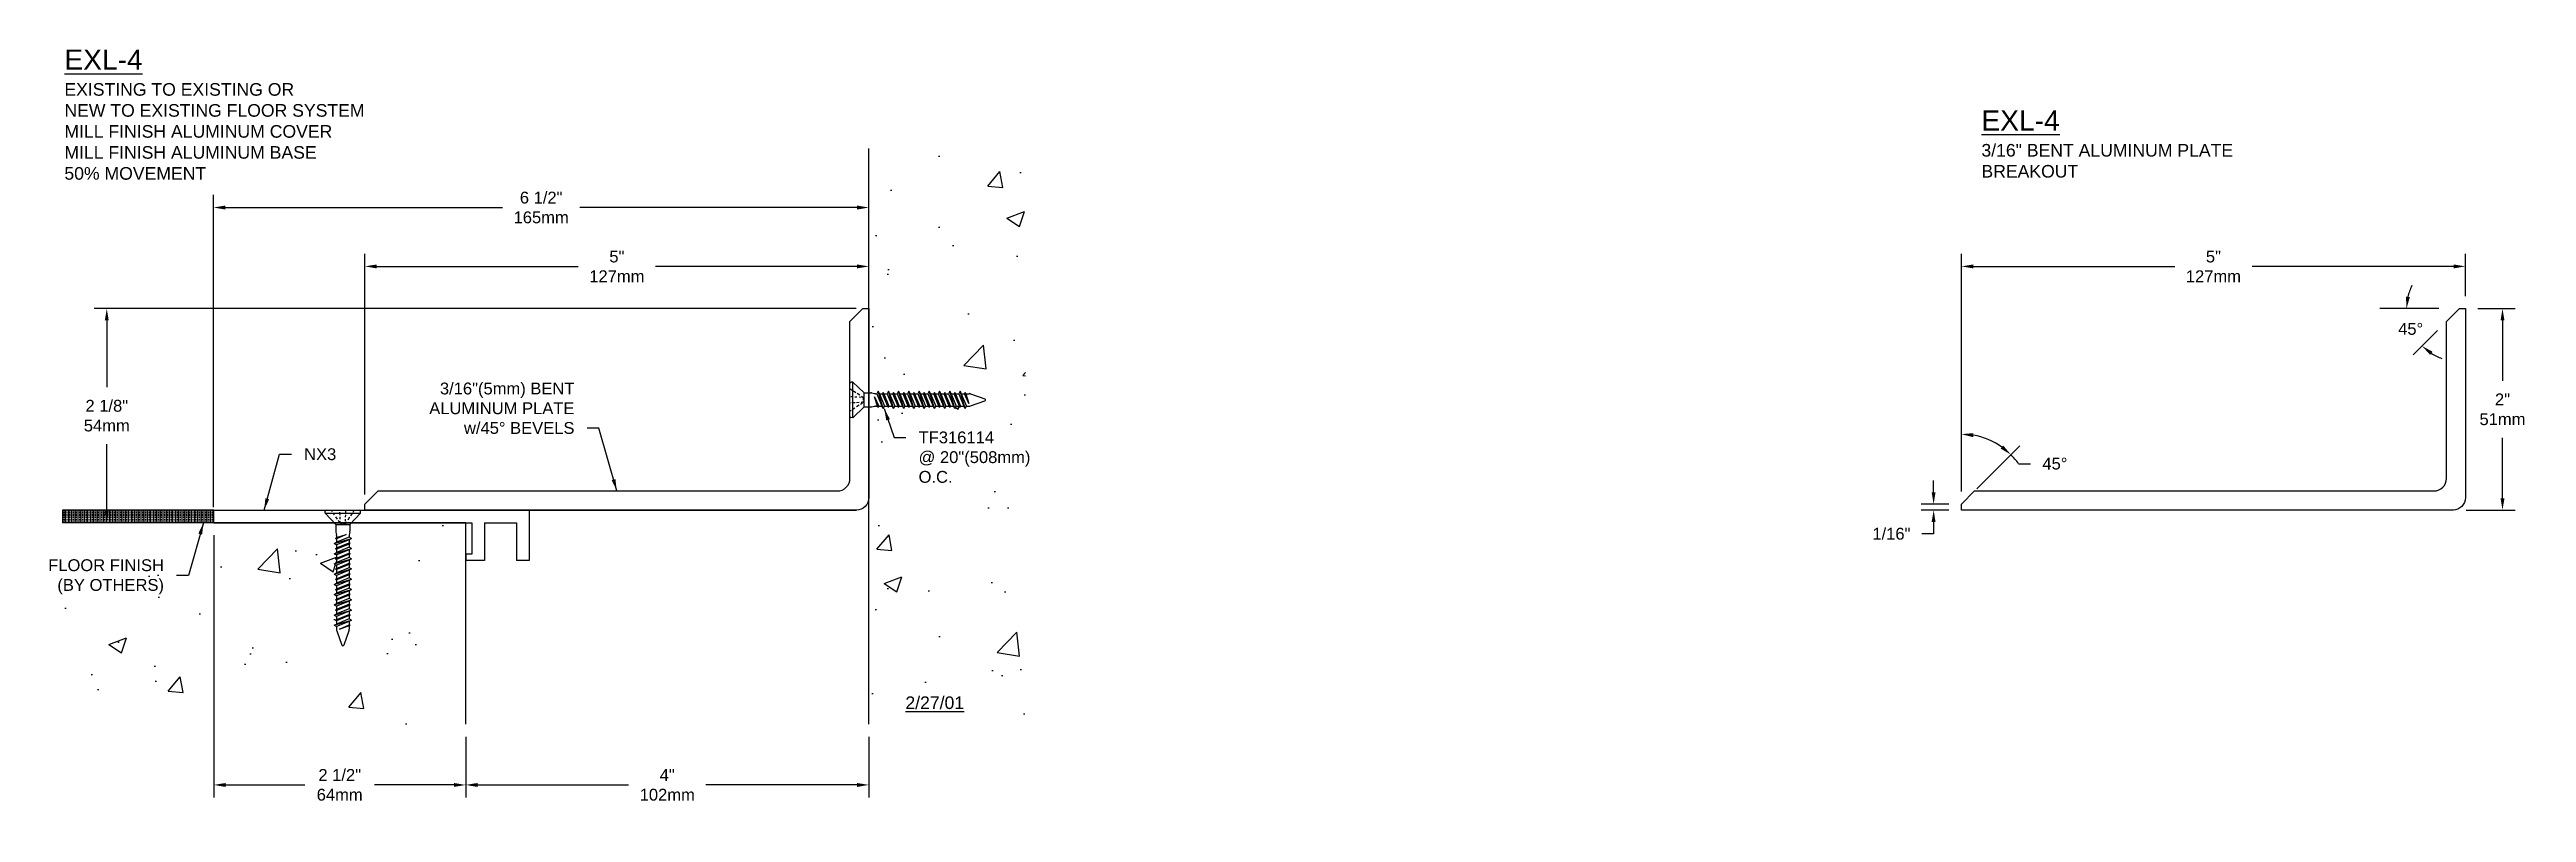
# Model space of a CAD drawing. Header units: inches. Extents: x 0.3 to 24.8, y 0.5 to 8.1.
import ezdxf

# ---------------------------------------------------------------- set-up
doc = ezdxf.new("R2010")
doc.units = ezdxf.units.IN
doc.header["$MEASUREMENT"] = 0
for name, color, linetype in [('Anchors', 4, 'Continuous'), ('Conditions', 1, 'Continuous'), ('Dimensions', 3, 'Continuous'), ('Metals', 7, 'Continuous'), ('Text', 2, 'Continuous')]:
    doc.layers.add(name, color=color, linetype=linetype)
doc.styles.add('Arial', font='arial.ttf')
doc.dimstyles.new('ARIAL', dxfattribs={"dimtxt": 0.1175, "dimasz": 0.1175, "dimexe": 0.125, "dimexo": 0.125, "dimgap": 0.125, "dimtad": 0, "dimtih": 1, "dimtoh": 1, "dimdec": 4, "dimzin": 0, "dimdsep": 46, "dimlunit": 4, "dimtxsty": 'Arial', "dimcen": 0.09, "dimadec": 0, "dimazin": 0, "dimtfac": 1, "dimtdec": 4, "dimtofl": 0, "dimtmove": 0, "dimatfit": 3, "dimfxl": 0, "dimfrac": 2, "dimtolj": 1, "dimtzin": 0, "dimarcsym": 0})

# ---------------------------------------------------------------- blocks, each defined once
blk = doc.blocks.new('TF-316114')
for p, q in [((-0.163, 0), (0.163, 0)), ((-0.104, -0.013), (-0.113, 0)), ((-0.176, -0.029), (-0.175, -0.01)), ((-0.176, -0.029), (0.176, -0.029)), ((-0.176, -0.029), (-0.07, -0.141)), ((-0.082, -0.047), (-0.091, -0.032)), ((-0.074, -0.28), (0.032, -0.243)), ((-0.07, -0.141), (0.07, -0.141)), ((-0.07, -0.141), (-0.07, -0.208)), ((-0.053, -0.09), (-0.069, -0.066)), ((-0.069, -0.218), (-0.063, -0.244)), ((-0.062, -0.273), (0.032, -0.243)), ((0.032, -0.243), (-0.062, -0.286)), ((-0.031, -0.125), (-0.044, -0.104)), ((-0.031, -0.005), (-0.031, 0)), ((-0.03, -0.026), (-0.03, -0.019)), ((-0.028, -0.051), (-0.029, -0.032)), ((-0.026, -0.091), (-0.028, -0.065)), ((-0.024, -0.126), (-0.025, -0.11)), ((-0.024, -0.135), (-0.011, -0.135)), ((-0.002, -0.135), (0.018, -0.135)), ((0.037, -0.115), (0.024, -0.135)), ((0.024, -0.135), (0.025, -0.125)), ((0.025, -0.11), (0.026, -0.09)), ((0.027, -0.07), (0.029, -0.048)), ((0.03, -0.026), (0.031, -0.008)), ((0.066, -0.071), (0.049, -0.098)), ((0.069, -0.218), (0.063, -0.244)), ((0.07, -0.141), (0.176, -0.029)), ((0.07, -0.141), (0.07, -0.208)), ((0.09, -0.035), (0.075, -0.058)), ((0.11, -0.005), (0.098, -0.022)), ((0.176, -0.029), (0.175, -0.01)), ((-0.086, -0.33), (0.086, -0.28)), ((-0.086, -0.33), (-0.062, -0.317)), ((-0.086, -0.33), (-0.062, -0.343)), ((-0.086, -0.432), (0.086, -0.381)), ((-0.086, -0.432), (-0.062, -0.419)), ((-0.086, -0.432), (-0.062, -0.445)), ((-0.086, -0.534), (0.086, -0.483)), ((-0.074, -0.28), (-0.062, -0.273)), ((-0.074, -0.28), (-0.062, -0.286)), ((-0.074, -0.381), (0.074, -0.33)), ((-0.074, -0.381), (-0.062, -0.375)), ((-0.074, -0.381), (-0.062, -0.387)), ((-0.074, -0.483), (0.074, -0.432)), ((-0.074, -0.483), (-0.062, -0.477)), ((-0.074, -0.483), (-0.062, -0.489)), ((-0.062, -0.253), (-0.062, -0.273)), ((0.062, -0.267), (-0.062, -0.317)), ((-0.062, -0.286), (-0.062, -0.317)), ((0.062, -0.293), (-0.062, -0.343)), ((-0.062, -0.375), (0.062, -0.324)), ((0.062, -0.337), (-0.062, -0.387)), ((-0.062, -0.343), (-0.062, -0.375)), ((0.062, -0.368), (-0.062, -0.419)), ((-0.062, -0.387), (-0.062, -0.419)), ((0.062, -0.394), (-0.062, -0.445)), ((-0.062, -0.477), (0.062, -0.426)), ((0.062, -0.438), (-0.062, -0.489)), ((-0.062, -0.445), (-0.062, -0.477)), ((0.062, -0.47), (-0.062, -0.521)), ((-0.062, -0.489), (-0.062, -0.521)), ((0.062, -0.253), (0.062, -0.267)), ((0.086, -0.28), (0.062, -0.267)), ((0.086, -0.28), (0.062, -0.293)), ((0.062, -0.293), (0.062, -0.324)), ((0.074, -0.33), (0.062, -0.324)), ((0.074, -0.33), (0.062, -0.337)), ((0.062, -0.337), (0.062, -0.368)), ((0.086, -0.381), (0.062, -0.368)), ((0.086, -0.381), (0.062, -0.394)), ((0.062, -0.394), (0.062, -0.426)), ((0.074, -0.432), (0.062, -0.426)), ((0.074, -0.432), (0.062, -0.438)), ((0.062, -0.438), (0.062, -0.47)), ((0.086, -0.483), (0.062, -0.47)), ((0.086, -0.483), (0.062, -0.496)), ((-0.086, -0.534), (-0.062, -0.521)), ((-0.086, -0.534), (-0.062, -0.546)), ((-0.086, -0.635), (0.086, -0.584)), ((-0.086, -0.635), (-0.062, -0.622)), ((-0.086, -0.635), (-0.062, -0.648)), ((-0.086, -0.737), (0.086, -0.686)), ((-0.086, -0.737), (-0.062, -0.724)), ((-0.086, -0.737), (-0.062, -0.75)), ((-0.074, -0.584), (0.074, -0.534)), ((-0.074, -0.584), (-0.062, -0.578)), ((-0.074, -0.584), (-0.062, -0.59)), ((-0.074, -0.686), (0.074, -0.635)), ((-0.074, -0.686), (-0.062, -0.68)), ((-0.074, -0.686), (-0.062, -0.692)), ((-0.074, -0.787), (0.074, -0.737)), ((0.062, -0.496), (-0.062, -0.546)), ((-0.062, -0.578), (0.062, -0.527)), ((0.062, -0.54), (-0.062, -0.59)), ((-0.062, -0.546), (-0.062, -0.578)), ((0.062, -0.571), (-0.062, -0.622)), ((-0.062, -0.59), (-0.062, -0.622)), ((0.062, -0.597), (-0.062, -0.648)), ((-0.062, -0.68), (0.062, -0.629)), ((0.062, -0.641), (-0.062, -0.692)), ((-0.062, -0.648), (-0.062, -0.68)), ((0.062, -0.673), (-0.062, -0.724)), ((-0.062, -0.692), (-0.062, -0.724)), ((0.062, -0.699), (-0.062, -0.75)), ((-0.062, -0.781), (0.062, -0.73)), ((0.062, -0.496), (0.062, -0.527)), ((0.074, -0.534), (0.062, -0.527)), ((0.074, -0.534), (0.062, -0.54)), ((0.062, -0.54), (0.062, -0.571)), ((0.086, -0.584), (0.062, -0.571)), ((0.086, -0.584), (0.062, -0.597)), ((0.062, -0.597), (0.062, -0.629)), ((0.074, -0.635), (0.062, -0.629)), ((0.074, -0.635), (0.062, -0.641)), ((0.062, -0.641), (0.062, -0.673)), ((0.086, -0.686), (0.062, -0.673)), ((0.086, -0.686), (0.062, -0.699)), ((0.062, -0.699), (0.062, -0.73)), ((0.074, -0.737), (0.062, -0.73)), ((0.074, -0.737), (0.062, -0.743)), ((-0.086, -0.838), (0.086, -0.787)), ((-0.086, -0.838), (-0.062, -0.825)), ((-0.086, -0.838), (-0.062, -0.851)), ((-0.086, -0.94), (0.086, -0.889)), ((-0.086, -0.94), (-0.062, -0.927)), ((-0.086, -0.94), (-0.062, -0.953)), ((-0.074, -0.787), (-0.062, -0.781)), ((-0.074, -0.787), (-0.062, -0.794)), ((-0.074, -0.889), (0.074, -0.838)), ((-0.074, -0.889), (-0.062, -0.883)), ((-0.074, -0.889), (-0.062, -0.895)), ((-0.074, -0.991), (0.074, -0.94)), ((0.062, -0.743), (-0.062, -0.794)), ((-0.062, -0.75), (-0.062, -0.781)), ((0.062, -0.774), (-0.062, -0.825)), ((-0.062, -0.794), (-0.062, -0.825)), ((0.062, -0.8), (-0.062, -0.851)), ((-0.062, -0.883), (0.062, -0.832)), ((0.062, -0.844), (-0.062, -0.895)), ((-0.062, -0.851), (-0.062, -0.883)), ((0.062, -0.876), (-0.062, -0.927)), ((-0.062, -0.895), (-0.062, -0.927)), ((0.062, -0.902), (-0.062, -0.953)), ((-0.062, -0.984), (0.062, -0.934)), ((0.062, -0.946), (-0.062, -0.997)), ((-0.062, -0.953), (-0.062, -0.984)), ((0.062, -0.978), (-0.062, -1.028)), ((0.062, -0.743), (0.062, -0.774)), ((0.086, -0.787), (0.062, -0.774)), ((0.086, -0.787), (0.062, -0.8)), ((0.062, -0.8), (0.062, -0.832)), ((0.074, -0.838), (0.062, -0.832)), ((0.074, -0.838), (0.062, -0.844)), ((0.062, -0.844), (0.062, -0.876)), ((0.086, -0.889), (0.062, -0.876)), ((0.086, -0.889), (0.062, -0.902)), ((0.062, -0.902), (0.062, -0.934)), ((0.074, -0.94), (0.062, -0.934)), ((0.074, -0.94), (0.062, -0.946)), ((0.062, -0.946), (0.062, -0.978)), ((0.086, -0.991), (0.062, -0.978)), ((-0.086, -1.041), (0.086, -0.991)), ((-0.086, -1.041), (-0.062, -1.028)), ((-0.086, -1.041), (-0.062, -1.054)), ((-0.086, -1.143), (0.086, -1.092)), ((-0.086, -1.143), (-0.062, -1.13)), ((-0.086, -1.143), (-0.062, -1.156)), ((-0.074, -0.991), (-0.062, -0.984)), ((-0.074, -0.991), (-0.062, -0.997)), ((-0.074, -1.092), (0.074, -1.041)), ((-0.074, -1.092), (-0.062, -1.086)), ((-0.074, -1.092), (-0.062, -1.098)), ((-0.062, -0.997), (-0.062, -1.028)), ((0.062, -1.003), (-0.062, -1.054)), ((-0.062, -1.086), (0.062, -1.035)), ((0.062, -1.047), (-0.062, -1.098)), ((-0.062, -1.054), (-0.062, -1.086)), ((0.062, -1.079), (-0.062, -1.13)), ((-0.062, -1.098), (-0.062, -1.13)), ((0.062, -1.105), (-0.062, -1.156)), ((-0.062, -1.156), (-0.062, -1.182)), ((-0.06, -1.197), (-0.01, -1.34)), ((-0.034, -1.18), (0.062, -1.137)), ((-0.034, -1.18), (0.074, -1.143)), ((0.062, -1.149), (-0.034, -1.18)), ((0.06, -1.197), (0.01, -1.34)), ((0.086, -0.991), (0.062, -1.003)), ((0.062, -1.003), (0.062, -1.035)), ((0.074, -1.041), (0.062, -1.035)), ((0.074, -1.041), (0.062, -1.047)), ((0.062, -1.047), (0.062, -1.079)), ((0.086, -1.092), (0.062, -1.079)), ((0.086, -1.092), (0.062, -1.105)), ((0.062, -1.105), (0.062, -1.137)), ((0.074, -1.143), (0.062, -1.137)), ((0.074, -1.143), (0.062, -1.149)), ((0.062, -1.149), (0.062, -1.182))]:
    blk.add_line(p, q)
for centre, radius, start, end in [((-0.163, -0.011), 0.0112, 90, 175), ((-0.023, -0.208), 0.0465, 180, 191.9357), ((-0.109, -0.253), 0.0465, 0, 11.9357), ((0.109, -0.253), 0.0465, 168.0643, 180), ((0.023, -0.208), 0.0465, 348.0643, 0), ((0.163, -0.011), 0.0112, 5, 90), ((-0.016, -1.182), 0.0465, 180, 199.3058), ((0.016, -1.182), 0.0465, 340.6942, 0), ((0, -1.335), 0.0106, 204.1001, 335.8999)]:
    blk.add_arc(centre, radius, start, end)
blk = doc.blocks.new('TF316114')
blk.add_blockref('TF-316114', (0, 0))
blk = doc.blocks.new('*D2')
at = {"layer": 'Defpoints', "color": 0}
for p in [(4.4, 1.398), (8.4, 1.398), (4.4, 0.796)]:
    blk.add_point(p, dxfattribs=at)
at = {"layer": 'Dimensions', "color": 0, "lineweight": -2}
for p, q in [((4.4, 1.273), (4.4, 0.671)), ((8.4, 1.273), (8.4, 0.671)), ((4.518, 0.796), (6.016, 0.796)), ((8.283, 0.796), (6.784, 0.796))]:
    blk.add_line(p, q, dxfattribs=at)
at = {"layer": 'Dimensions', "color": 0}
for points in [[(4.518, 0.815), (4.518, 0.776), (4.4, 0.796)], [(8.283, 0.815), (8.283, 0.776), (8.4, 0.796)]]:
    blk.add_solid(points, dxfattribs=at)
at = {"layer": 'Dimensions', "color": 0, "insert": (6.4, 0.796), "char_height": 0.1175, "attachment_point": 5, "style": 'Arial'}
blk.add_mtext('\\A1;4"\\P102mm', dxfattribs=at)
blk = doc.blocks.new('*D3')
at = {"layer": 'Defpoints', "color": 0}
for p in [(1.899, 6.526), (8.4, 6.214), (1.899, 3.428)]:
    blk.add_point(p, dxfattribs=at)
at = {"layer": 'Dimensions', "color": 0, "lineweight": -2}
for p, q in [((1.899, 3.553), (1.899, 6.651)), ((8.4, 6.339), (8.4, 6.651)), ((2.016, 6.526), (4.765, 6.526)), ((8.283, 6.526), (5.534, 6.526))]:
    blk.add_line(p, q, dxfattribs=at)
at = {"layer": 'Dimensions', "color": 0}
for points in [[(2.016, 6.546), (2.016, 6.506), (1.899, 6.526)], [(8.283, 6.546), (8.283, 6.506), (8.4, 6.526)]]:
    blk.add_solid(points, dxfattribs=at)
at = {"layer": 'Dimensions', "color": 0, "insert": (5.149, 6.526), "char_height": 0.1175, "attachment_point": 5, "style": 'Arial'}
blk.add_mtext('\\A1;6 1/2"\\P165mm', dxfattribs=at)
blk = doc.blocks.new('*D4')
at = {"layer": 'Defpoints', "color": 0}
for p in [(8.4, 5.523), (0.839, 3.398), (1.061, 3.398)]:
    blk.add_point(p, dxfattribs=at)
at = {"layer": 'Dimensions', "color": 0, "lineweight": -2}
for p, q in [((8.275, 5.523), (0.714, 5.523)), ((0.839, 5.405), (0.839, 4.744)), ((0.839, 3.516), (0.839, 4.177)), ((0.936, 3.398), (0.714, 3.398))]:
    blk.add_line(p, q, dxfattribs=at)
at = {"layer": 'Dimensions', "color": 0}
for points in [[(0.819, 5.405), (0.858, 5.405), (0.839, 5.523)], [(0.819, 3.516), (0.858, 3.516), (0.839, 3.398)]]:
    blk.add_solid(points, dxfattribs=at)
at = {"layer": 'Dimensions', "color": 0, "insert": (0.839, 4.46), "char_height": 0.1175, "attachment_point": 5, "style": 'Arial'}
blk.add_mtext('\\A1;2 1/8"\\P54mm', dxfattribs=at)
blk = doc.blocks.new('*D5')
at = {"layer": 'Defpoints', "color": 0}
for p in [(8.4, 5.942), (8.4, 5.523), (3.4, 3.554)]:
    blk.add_point(p, dxfattribs=at)
at = {"layer": 'Dimensions', "color": 0, "lineweight": -2}
for p, q in [((3.4, 3.679), (3.4, 6.067)), ((3.518, 5.942), (5.516, 5.942)), ((8.283, 5.942), (6.284, 5.942)), ((8.4, 5.648), (8.4, 6.067))]:
    blk.add_line(p, q, dxfattribs=at)
at = {"layer": 'Dimensions', "color": 0}
for points in [[(3.518, 5.961), (3.518, 5.922), (3.4, 5.942)], [(8.283, 5.961), (8.283, 5.922), (8.4, 5.942)]]:
    blk.add_solid(points, dxfattribs=at)
at = {"layer": 'Dimensions', "color": 0, "insert": (5.9, 5.942), "char_height": 0.1175, "attachment_point": 5, "style": 'Arial'}
blk.add_mtext('\\A1;5"\\P127mm', dxfattribs=at)
blk = doc.blocks.new('*D6')
at = {"layer": 'Defpoints', "color": 0}
for p in [(1.9, 3.398), (4.4, 1.398), (4.4, 0.796)]:
    blk.add_point(p, dxfattribs=at)
at = {"layer": 'Dimensions', "color": 0, "lineweight": -2}
for p, q in [((1.9, 3.273), (1.9, 0.671)), ((4.4, 1.273), (4.4, 0.671)), ((2.018, 0.796), (2.805, 0.796)), ((4.283, 0.796), (3.495, 0.796))]:
    blk.add_line(p, q, dxfattribs=at)
at = {"layer": 'Dimensions', "color": 0}
for points in [[(2.018, 0.815), (2.018, 0.776), (1.9, 0.796)], [(4.283, 0.815), (4.283, 0.776), (4.4, 0.796)]]:
    blk.add_solid(points, dxfattribs=at)
at = {"layer": 'Dimensions', "color": 0, "insert": (3.15, 0.796), "char_height": 0.1175, "attachment_point": 5, "style": 'Arial'}
blk.add_mtext('\\A1;2 1/2"\\P64mm', dxfattribs=at)
blk = doc.blocks.new('*D8')
at = {"layer": 'Defpoints', "color": 0}
for p in [(24.241, 5.942), (24.241, 5.523), (19.241, 3.583)]:
    blk.add_point(p, dxfattribs=at)
at = {"layer": 'Dimensions', "color": 0, "lineweight": -2}
for p, q in [((19.241, 3.708), (19.241, 6.067)), ((19.359, 5.942), (21.357, 5.942)), ((24.124, 5.942), (22.126, 5.942)), ((24.241, 5.648), (24.241, 6.067))]:
    blk.add_line(p, q, dxfattribs=at)
at = {"layer": 'Dimensions', "color": 0}
for points in [[(19.359, 5.961), (19.359, 5.922), (19.241, 5.942)], [(24.124, 5.961), (24.124, 5.922), (24.241, 5.942)]]:
    blk.add_solid(points, dxfattribs=at)
at = {"layer": 'Dimensions', "color": 0, "insert": (21.741, 5.942), "char_height": 0.1175, "attachment_point": 5, "style": 'Arial'}
blk.add_mtext('\\A1;5"\\P127mm', dxfattribs=at)
blk = doc.blocks.new('*D9')
at = {"layer": 'Defpoints', "color": 0}
for p in [(24.241, 5.523), (24.609, 5.523), (24.123, 3.523)]:
    blk.add_point(p, dxfattribs=at)
at = {"layer": 'Dimensions', "color": 0, "lineweight": -2}
for p, q in [((24.366, 5.523), (24.734, 5.523)), ((24.609, 5.405), (24.609, 4.806)), ((24.609, 3.641), (24.609, 4.24)), ((24.248, 3.523), (24.734, 3.523))]:
    blk.add_line(p, q, dxfattribs=at)
at = {"layer": 'Dimensions', "color": 0}
for points in [[(24.59, 5.405), (24.629, 5.405), (24.609, 5.523)], [(24.59, 3.641), (24.629, 3.641), (24.609, 3.523)]]:
    blk.add_solid(points, dxfattribs=at)
at = {"layer": 'Dimensions', "color": 0, "insert": (24.609, 4.523), "char_height": 0.1175, "attachment_point": 5, "style": 'Arial'}
blk.add_mtext('\\A1;2"\\P51mm', dxfattribs=at)
blk = doc.blocks.new('*D10')
at = {"layer": 'Defpoints', "color": 0}
for p in [(18.965, 3.523), (19.241, 3.583), (19.241, 3.523)]:
    blk.add_point(p, dxfattribs=at)
at = {"layer": 'Dimensions', "color": 0, "lineweight": -2}
for p, q in [((18.965, 3.701), (18.965, 3.818)), ((19.116, 3.583), (18.84, 3.583)), ((19.116, 3.523), (18.84, 3.523)), ((18.965, 3.288), (18.847, 3.288)), ((18.965, 3.405), (18.965, 3.288))]:
    blk.add_line(p, q, dxfattribs=at)
at = {"layer": 'Dimensions', "color": 0}
for points in [[(18.945, 3.701), (18.984, 3.701), (18.965, 3.583)], [(18.945, 3.405), (18.984, 3.405), (18.965, 3.523)]]:
    blk.add_solid(points, dxfattribs=at)
at = {"layer": 'Dimensions', "color": 0, "insert": (18.546, 3.288), "char_height": 0.1175, "attachment_point": 5, "style": 'Arial'}
blk.add_mtext('\\A1;1/16"', dxfattribs=at)
blk = doc.blocks.new('*D11')
at = {"layer": 'Defpoints', "color": 0}
for p in [(19.241, 4.271), (19.421, 4.253), (19.241, 3.583), (19.241, 3.583), (19.306, 3.648)]:
    blk.add_point(p, dxfattribs=at)
at = {"layer": 'Dimensions', "color": 0, "lineweight": -2}
for p, q in [((19.241, 4.396), (19.241, 4.402)), ((19.395, 3.736), (19.82, 4.162)), ((19.808, 3.984), (19.925, 3.984))]:
    blk.add_line(p, q, dxfattribs=at)
for start, end in [(54.7135, 80.2865), (35.2865, 45)]:
    blk.add_arc((19.241, 3.583), 0.694, start, end, dxfattribs=at)
at = {"layer": 'Dimensions', "color": 0}
for points in [[(19.357, 4.247), (19.36, 4.287), (19.241, 4.277)], [(19.655, 4.164), (19.629, 4.134), (19.732, 4.074)]]:
    blk.add_solid(points, dxfattribs=at)
at = {"layer": 'Dimensions', "color": 0, "insert": (20.168, 3.984), "char_height": 0.1175, "attachment_point": 5, "style": 'Arial'}
blk.add_mtext('\\A1;45°', dxfattribs=at)
blk = doc.blocks.new('*D17')
at = {"layer": 'Defpoints', "color": 0}
for p in [(23.393, 5.523), (23.978, 5.523), (24.181, 5.523), (23.675, 5.387), (24.054, 5.395)]:
    blk.add_point(p, dxfattribs=at)
at = {"layer": 'Dimensions', "color": 0, "lineweight": -2}
blk.add_line((23.965, 5.307), (23.722, 5.064), dxfattribs=at)
for start, end in [(154.241, 167.1205), (237.8795, 250.759)]:
    blk.add_arc((24.181, 5.523), 0.524, start, end, dxfattribs=at)
at = {"layer": 'Dimensions', "color": 0}
for points in [[(23.69, 5.637), (23.651, 5.642), (23.657, 5.523)], [(23.891, 5.064), (23.915, 5.095), (23.811, 5.152)]]:
    blk.add_solid(points, dxfattribs=at)
at = {"layer": 'Dimensions', "color": 0, "insert": (23.698, 5.321), "char_height": 0.1175, "attachment_point": 5, "style": 'Arial'}
blk.add_mtext('\\A1;45°', dxfattribs=at)
blk = doc.blocks.new('nx3')
for p, q in [((0, 0.375), (0, 0.5)), ((0, 0.5), (3.13, 0.5)), ((3.13, 0.5), (3.13, 0)), ((0, 0.375), (2.562, 0.375)), ((2.562, 0.375), (2.562, 0.062)), ((2.687, 0.375), (2.687, 0)), ((2.687, 0.375), (3.005, 0.375)), ((3.005, 0.375), (3.005, 0)), ((2.5, 0.062), (2.5, 0)), ((2.562, 0.062), (2.5, 0.062)), ((2.687, 0), (2.5, 0)), ((3.13, 0), (3.005, 0))]:
    blk.add_line(p, q)
blk = doc.blocks.new('BENTPLATE')
blk.add_lwpolyline([(8.282, 3.523), (3.4, 3.523), (3.4, 3.583), (3.53, 3.713), (8.088, 3.713, 0.414214), (8.213, 3.838), (8.213, 5.395), (8.34, 5.523), (8.4, 5.523), (8.4, 3.648, -0.414214), (8.275, 3.523)], format="xyb")

msp = doc.modelspace()

# ---------------------------------------------------------------- hatches: boundary and pattern name
at = {"layer": 'Conditions'}
h = msp.add_hatch(dxfattribs=at)
h.set_pattern_fill('AR-CONC', color=256, scale=0.25, style=0)
h.set_pattern_definition([(50, (2, 0), (1.79315, -0.15688), [0.1875, -2.0625]), (355, (2, 0), (-0.34688, 1.88048), [0.15, -1.65]), (100.451, (2.1494, -0.013), (1.44627, 1.7236), [0.15935, -1.75286]), (46.184, (2, 0.5), (2.6681, -0.4138), [0.28125, -3.09375]), (96.636, (2.2223, 0.4655), (2.33666, 2.4353), [0.239, -2.6293]), (351.184, (2, 0.5), (2.33665, 2.4353), [0.225, -2.475]), (21, (2.25, 0.375), (1.49227, -1.00655), [0.1875, -2.0625]), (326, (2.25, 0.375), (0.6083, 1.81288), [0.15, -1.65]), (71.451, (2.3744, 0.2911), (2.10056, 0.80633), [0.15935, -1.75286]), (37.5, (2, 0), (0.0304, 0.832235), [0, -1.63, 0, -1.675, 0, -1.65625]), (7.5, (2, 0), (0.657674, 0.98603), [0, -0.955, 0, -1.5925, 0, -0.63125]), (327.5, (1.4425, 0), (1.334556, -0.056387), [0, -0.625, 0, -1.95, 0, -2.5875]), (317.5, (1.1925, 0), (1.45797, 0.25026), [0, -0.8125, 0, -1.295, 0, -1.8375])])
h.paths.add_polyline_path([(9.95291, 7.11042), (8.40003, 7.11042), (8.40003, 4.70149), (8.41603, 4.68634), (8.48798, 4.68634), (8.51871, 4.67985, 0.05212645), (8.52833, 4.67884), (8.5417, 4.67884), (8.55462, 4.70284), (8.56755, 4.67884), (8.59924, 4.67884), (8.6054, 4.69029), (8.61157, 4.67884), (8.64326, 4.67884), (8.65618, 4.70284), (8.66911, 4.67884), (8.7008, 4.67884), (8.70697, 4.69029), (8.71313, 4.67884), (8.74482, 4.67884), (8.75775, 4.70284), (8.77067, 4.67884), (8.80236, 4.67884), (8.80853, 4.69029), (8.81469, 4.67884), (8.84638, 4.67884), (8.85931, 4.70284), (8.87223, 4.67884), (8.90393, 4.67884), (8.91009, 4.69029), (8.91625, 4.67884), (8.94795, 4.67884), (8.96087, 4.70284), (8.9738, 4.67884), (9.00549, 4.67884), (9.01165, 4.69029), (9.01782, 4.67884), (9.04951, 4.67884), (9.06243, 4.70284), (9.07536, 4.67884), (9.10705, 4.67884), (9.11322, 4.69029), (9.11938, 4.67884), (9.15107, 4.67884), (9.164, 4.70284), (9.17692, 4.67884), (9.20861, 4.67884), (9.21478, 4.69029), (9.22094, 4.67884), (9.25263, 4.67884), (9.26556, 4.70284), (9.27848, 4.67884), (9.31018, 4.67884), (9.31634, 4.69029), (9.3225, 4.67884), (9.3542, 4.67884), (9.36712, 4.70284), (9.38005, 4.67884), (9.41174, 4.67884), (9.4179, 4.69029), (9.42407, 4.67884), (9.45669, 4.67884, -0.08443704), (9.47206, 4.67623), (9.61311, 4.62682, -0.77412328), (9.61311, 4.60637), (9.47206, 4.55696, -0.08443704), (9.45669, 4.55434), (9.43083, 4.55434), (9.4179, 4.53034), (9.40498, 4.55434), (9.37329, 4.55434), (9.36712, 4.5429), (9.36096, 4.55434), (9.32927, 4.55434), (9.31634, 4.53034), (9.30342, 4.55434), (9.27172, 4.55434), (9.26556, 4.5429), (9.2594, 4.55434), (9.2277, 4.55434), (9.21478, 4.53034), (9.20185, 4.55434), (9.17016, 4.55434), (9.164, 4.5429), (9.15783, 4.55434), (9.12614, 4.55434), (9.11322, 4.53034), (9.10029, 4.55434), (9.0686, 4.55434), (9.06243, 4.5429), (9.05627, 4.55434), (9.02458, 4.55434), (9.01165, 4.53034), (8.99873, 4.55434), (8.96704, 4.55434), (8.96087, 4.5429), (8.95471, 4.55434), (8.92302, 4.55434), (8.91009, 4.53034), (8.89717, 4.55434), (8.86547, 4.55434), (8.85931, 4.5429), (8.85315, 4.55434), (8.82145, 4.55434), (8.80853, 4.53034), (8.7956, 4.55434), (8.76391, 4.55434), (8.75775, 4.5429), (8.75158, 4.55434), (8.71989, 4.55434), (8.70697, 4.53034), (8.69404, 4.55434), (8.66235, 4.55434), (8.65618, 4.5429), (8.65002, 4.55434), (8.61833, 4.55434), (8.6054, 4.53034), (8.59248, 4.55434), (8.56079, 4.55434), (8.55462, 4.5429), (8.54846, 4.55434), (8.52833, 4.55434, 0.05212645), (8.51871, 4.55334), (8.48798, 4.54684), (8.41603, 4.54684), (8.40003, 4.5317), (8.40003, 3.64784), (8.40003, 1.39804), (9.95291, 1.39804), (9.95291, 3.90103), (9.07483, 3.90103), (9.07483, 4.36221), (9.95291, 4.36221)])
h.paths.add_polyline_path([(9.38567, 1.73024), (9.38567, 1.46821), (8.69701, 1.46821), (8.69701, 1.73024)], flags=16)
h.paths.add_polyline_path([(8.73177, 1.70548), (9.33971, 1.70548), (9.33971, 1.49085), (8.73177, 1.49085)], flags=8)
h = msp.add_hatch(dxfattribs=at)
h.set_pattern_fill('ANSI33', color=256, scale=0.125, angle=45, style=0)
h.set_pattern_definition([(90, (-1.163632, -0.15896), (-0.03125, 7e-18), []), (90, (-1.148007, -0.143335), (-0.03125, 7e-18), [0.015625, -0.0078125])])
h.paths.add_polyline_path([(1.90003, 3.52304), (0.40003, 3.52304), (0.40003, 3.39825), (1.90003, 3.39825)])
h = msp.add_hatch(dxfattribs=at)
h.set_pattern_fill('AR-CONC', color=256, scale=0.25, style=0)
h.paths.add_polyline_path([(4.40003, 3.02304), (4.39886, 3.02304), (4.39886, 3.08504), (4.40003, 3.08504), (4.40003, 3.39804), (3.26612, 3.39804), (3.25078, 3.38184), (3.25078, 3.30989), (3.24428, 3.27916, 0.05212645), (3.24328, 3.26955), (3.24328, 3.25617), (3.26728, 3.24325), (3.24328, 3.23032), (3.24328, 3.19863), (3.25472, 3.19247), (3.24328, 3.18631), (3.24328, 3.15461), (3.26728, 3.14169), (3.24328, 3.12876), (3.24328, 3.09707), (3.25472, 3.09091), (3.24328, 3.08474), (3.24328, 3.05305), (3.26728, 3.04012), (3.24328, 3.0272), (3.24328, 2.99551), (3.25472, 2.98934), (3.24328, 2.98318), (3.24328, 2.95149), (3.26728, 2.93856), (3.24328, 2.92564), (3.24328, 2.89394), (3.25472, 2.88778), (3.24328, 2.88162), (3.24328, 2.84992), (3.26728, 2.837), (3.24328, 2.82407), (3.24328, 2.79238), (3.25472, 2.78622), (3.24328, 2.78006), (3.24328, 2.74836), (3.26728, 2.73544), (3.24328, 2.72251), (3.24328, 2.69082), (3.25472, 2.68466), (3.24328, 2.67849), (3.24328, 2.6468), (3.26728, 2.63387), (3.24328, 2.62095), (3.24328, 2.58926), (3.25472, 2.58309), (3.24328, 2.57693), (3.24328, 2.54524), (3.26728, 2.53231), (3.24328, 2.51939), (3.24328, 2.48769), (3.25472, 2.48153), (3.24328, 2.47537), (3.24328, 2.44367), (3.26728, 2.43075), (3.24328, 2.41782), (3.24328, 2.38613), (3.25472, 2.37997), (3.24328, 2.37381), (3.24328, 2.33327), (3.19125, 2.18476, -0.77412328), (3.1708, 2.18476), (3.11878, 2.33327), (3.11878, 2.36704), (3.09478, 2.37997), (3.11878, 2.39289), (3.11878, 2.42459), (3.10733, 2.43075), (3.11878, 2.43691), (3.11878, 2.46861), (3.09478, 2.48153), (3.11878, 2.49446), (3.11878, 2.52615), (3.10733, 2.53231), (3.11878, 2.53848), (3.11878, 2.57017), (3.09478, 2.58309), (3.11878, 2.59602), (3.11878, 2.62771), (3.10733, 2.63387), (3.11878, 2.64004), (3.11878, 2.67173), (3.09478, 2.68466), (3.11878, 2.69758), (3.11878, 2.72927), (3.10733, 2.73544), (3.11878, 2.7416), (3.11878, 2.77329), (3.09478, 2.78622), (3.11878, 2.79914), (3.11878, 2.83084), (3.10733, 2.837), (3.11878, 2.84316), (3.11878, 2.87486), (3.09478, 2.88778), (3.11878, 2.90071), (3.11878, 2.9324), (3.10733, 2.93856), (3.11878, 2.94473), (3.11878, 2.97642), (3.09478, 2.98934), (3.11878, 3.00227), (3.11878, 3.03396), (3.10733, 3.04012), (3.11878, 3.04629), (3.11878, 3.07798), (3.09478, 3.09091), (3.11878, 3.10383), (3.11878, 3.13552), (3.10733, 3.14169), (3.11878, 3.14785), (3.11878, 3.17954), (3.09478, 3.19247), (3.11878, 3.20539), (3.11878, 3.23709), (3.10733, 3.24325), (3.11878, 3.24941), (3.11878, 3.26955, 0.05212645), (3.11777, 3.27916), (3.11128, 3.30989), (3.11128, 3.38184), (3.09594, 3.39804), (1.89886, 3.39804), (0.40003, 3.39804), (0.40003, 1.39804), (4.40003, 1.39804)])

# ---------------------------------------------------------------- linework, layer by layer
msp.add_lwpolyline([(24.12334, 3.52304), (19.24125, 3.52304), (19.24125, 3.58304), (19.37125, 3.71304), (23.92875, 3.71304, 0.41421356), (24.05375, 3.83804), (24.05375, 5.39534), (24.18125, 5.52284), (24.24125, 5.52284), (24.24125, 3.64784, -0.41421356), (24.11625, 3.52284)], format="xyb")
for points in [[(8.40003, 1.39804), (8.40003, 7.11042)], [(1.90003, 3.52304), (0.40003, 3.52304), (0.40003, 3.39825)], [(4.40003, 1.39804), (4.40003, 3.39804), (0.40003, 3.39804)]]:
    msp.add_lwpolyline(points, dxfattribs=at)
at = {"layer": 'Dimensions'}
msp.add_line((23.97805, 5.52284), (23.39332, 5.52284), dxfattribs=at)
at = {"layer": 'Metals'}
msp.add_line((4.40003, 3.52284), (8.27503, 3.52284), dxfattribs=at)

# ---------------------------------------------------------------- block references
msp.add_blockref('BENTPLATE', (0, 0))
at = {"layer": 'Anchors', "rotation": 90}
msp.add_blockref('TF316114', (8.21253, 4.61659), dxfattribs=at)
at = {"layer": 'Anchors'}
msp.add_blockref('TF316114', (3.18103, 3.52284), dxfattribs=at)
at = {"layer": 'Metals'}
msp.add_blockref('nx3', (1.90003, 3.02304), dxfattribs=at)

# ---------------------------------------------------------------- texts
at = {"layer": 'Text', "attachment_point": 1, "style": 'Arial'}
for s, insert, char_height, width in [('{\\LEXL-4\\P\\H0.625x;\\lEXISTING TO EXISTING OR\\PNEW TO EXISTING FLOOR SYSTEM\\PMILL FINISH ALUMINUM COVER\\PMILL FINISH ALUMINUM BASE\\P50% MOVEMENT}', (0.41833, 8.09408), 0.2, 4.9375), ('{\\LEXL-4\\P\\H0.625x;\\l3/16" BENT ALUMINUM PLATE\\PBREAKOUT}', (19.43908, 7.49016), 0.2, 4.9375), ('{\\L2/27/01}', (8.76302, 1.67423), 0.125, 0.9375)]:
    msp.add_mtext(s, dxfattribs=dict(at, insert=insert, char_height=char_height, width=width))
at = {"layer": 'Text', "char_height": 0.1175, "style": 'Arial'}
for s, insert, attachment_point in [('3/16"(5mm) BENT \\PALUMINUM PLATE\\Pw/45° BEVELS', (5.47938, 4.27803), 9), ('TF316114\\P@ 20"(508mm)\\PO.C.', (8.89358, 4.30356), 1), ('NX3', (2.79673, 4.13671), 1), ('FLOOR FINISH\\P(BY OTHERS)', (1.40647, 2.68661), 9)]:
    msp.add_mtext(s, dxfattribs=dict(at, insert=insert, attachment_point=attachment_point))

# ---------------------------------------------------------------- dimensions: what is measured, and where the dimension line sits
at = {"layer": 'Dimensions'}
for base, p1, p2, text, picture, middle in [((1.89886, 6.52602), (8.40003, 6.21432), (1.89886, 3.42804), '<>\\P165mm', '*D3', (5.14944, 6.52602)), ((8.40003, 5.9418), (3.40003, 3.55409), (8.40003, 5.52284), '<>\\P127mm', '*D5', (5.90003, 5.9418)), ((24.24125, 5.9418), (19.24125, 3.58304), (24.24125, 5.52284), '<>\\P127mm', '*D8', (21.74125, 5.9418)), ((4.40003, 0.79586), (1.90003, 3.39784), (4.40003, 1.39804), '<>\\P64mm', '*D6', (3.15003, 0.79586)), ((4.40003, 0.79586), (8.40003, 1.39804), (4.40003, 1.39804), '<>\\P102mm', '*D2', (6.40003, 0.79586))]:
    dim = msp.add_linear_dim(base=base, p1=p1, p2=p2, text=text, dimstyle='ARIAL', dxfattribs=at)
    dim.commit()
    dim.dimension.update_dxf_attribs({"geometry": picture, "text_midpoint": middle})
dim = msp.add_angular_dim_2l(base=(23.67528, 5.38727), line1=((23.97805, 5.52284), (23.39332, 5.52284)), line2=((24.05375, 5.39534), (24.18125, 5.52284)), dimstyle='ARIAL', dxfattribs=at)
dim.commit()
dim.dimension.update_dxf_attribs({"geometry": '*D17', "text_midpoint": (23.69788, 5.321), "dimtype": 162})
dim = msp.add_linear_dim(base=(0.83887, 3.39804), p1=(8.40003, 5.52284), p2=(1.06148, 3.39804), angle=90, text='<>\\P54mm', dimstyle='ARIAL', dxfattribs=at)
dim.commit()
dim.dimension.update_dxf_attribs({"geometry": '*D4', "text_midpoint": (0.83887, 4.46044), "dimtype": 160})
dim = msp.add_linear_dim(base=(24.60949, 5.52284), p1=(24.12334, 3.52304), p2=(24.24125, 5.52284), angle=90, text='<>\\P51mm', dimstyle='ARIAL', dxfattribs=at)
dim.commit()
dim.dimension.update_dxf_attribs({"geometry": '*D9', "text_midpoint": (24.60949, 4.52294)})
dim = msp.add_angular_dim_2l(base=(19.42084, 4.25331), line1=((19.24125, 3.58304), (19.24125, 4.27101)), line2=((19.30625, 3.64804), (19.24125, 3.58304)), dimstyle='ARIAL', dxfattribs=at)
dim.commit()
dim.dimension.update_dxf_attribs({"geometry": '*D11', "text_midpoint": (20.16779, 3.9839)})
dim = msp.add_linear_dim(base=(18.96463, 3.52284), p1=(19.24125, 3.58304), p2=(19.24125, 3.52284), angle=90, dimstyle='ARIAL', dxfattribs=at)
dim.commit()
dim.dimension.update_dxf_attribs({"geometry": '*D10', "text_midpoint": (18.54604, 3.28784)})

# ---------------------------------------------------------------- leaders
at = {"layer": 'Text', "annotation_type": 0, "has_hookline": 1}
for points, hookline_direction, text_width in [([(8.5531, 4.53034), (8.65108, 4.24481), (8.76858, 4.24481)], 0, 1.09493), ([(5.8992, 3.71304), (5.72188, 4.33678), (5.60438, 4.33678)], 1, 1.43228), ([(2.40003, 3.52284), (2.55423, 4.07796), (2.67173, 4.07796)], 0, 0.29936)]:
    msp.add_leader(points, dimstyle='ARIAL', dxfattribs=dict(at, hookline_direction=hookline_direction, text_width=text_width))
at = {"layer": 'Text'}
msp.add_leader([(1.7984, 3.39825), (1.64897, 2.87569), (1.53147, 2.87569)], dimstyle='ARIAL', dxfattribs=at)

doc.saveas('drawing.dxf')
